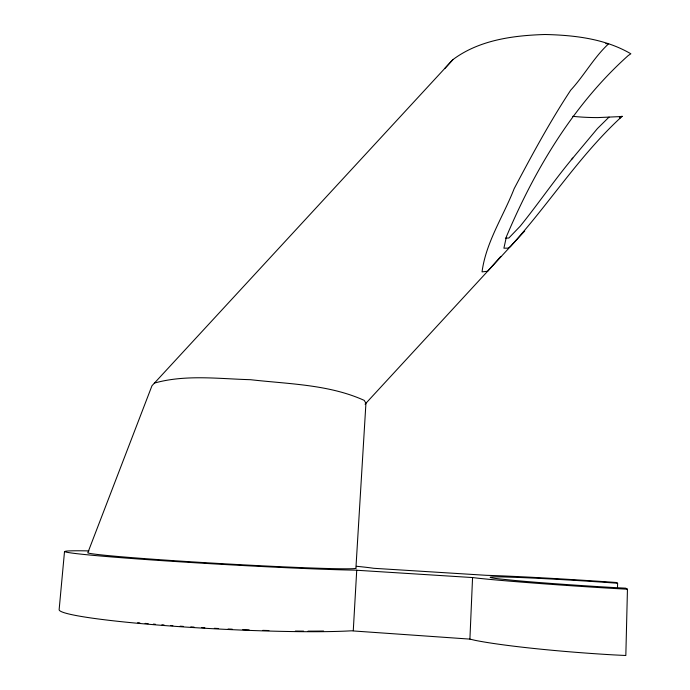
<?xml version="1.0" encoding="UTF-8"?>
<svg xmlns="http://www.w3.org/2000/svg" width="690" height="690" viewBox="0 0 690 690"><rect width="100%" height="100%" fill="white"/><g stroke="black" fill="none" stroke-linecap="round" stroke-linejoin="round"><path stroke-width="1.03" d="M617.472 588.544L617.61 583.257L607.424 582.507A96.971 2.381 3.7 0 0 520.243 577.513L505.132 576.995A96.971 2.381 3.7 0 0 500.724 579.065L515.559 580.549A96.971 2.381 3.7 0 0 614.393 587.578L625.744 588.182L627.452 589.217L625.83 655.5L613.626 654.896A128.047 9.048 4.2 0 1 475.022 640.32L469.907 639.113L351.288 630.815A158.243 10.988 3 0 1 173.337 626.21A158.243 10.988 3 0 1 59.142 609.581L64.515 551.543M619.913 118.352L619.956 116.61L622.164 116.308L619.913 118.352C578.531 156.889 548.222 205.042 510.359 246.606L508.202 248.124L503.898 248.193L506.443 236.592C534.776 169.473 573.554 104.466 628.254 55.528L630.858 53.794C605.121 38.692 574.365 35.173 545.022 34.5C513.136 35.466 479.162 39.986 452.916 59.607L151.964 385.762L87.768 552.854A134.412 3.243 3.3 0 0 227.234 563.963A134.412 3.243 3.3 0 0 355.928 567.913L365.933 403.271L364.242 400.39C328.906 384.373 288.558 384.071 250.548 379.698C218.661 378.836 185.463 374.316 154.327 383.114M469.907 639.113L472.564 577.556L354.772 570.13A157.139 3.795 3.3 0 1 138.052 558.969A157.139 3.795 3.3 0 1 88.95 550.905M353.271 630.643L356.73 570.147M500.819 256.404L487.658 271.23L482.043 271.894C485.967 242.052 503.407 216.306 514.145 188.706C531.861 155.164 549.818 121.88 570.708 90.166C584.24 75.486 594.012 57.253 608.666 43.746L605.742 43.625M505.382 238.119L508.832 238.033L520.182 226.216C538.252 203.886 554.363 180.107 572.795 158.062L597.462 128.53L609.046 117.093M444.714 68.586L452.916 59.607M571.337 159.632L572.795 158.062M365.07 404.193L524.728 231.003M619.422 117.576L622.164 116.308M619.956 116.61L597.79 117.593A91.184 32.585 -1 0 1 572.752 116.325M627.452 589.217L615.351 588.544A127.081 3.131 3.7 0 1 477.661 578.177L472.564 577.556M617.61 583.257L616.377 582.507L606.13 581.782A127.081 3.131 3.7 0 0 486.286 575.313L373.704 568.293A157.139 3.795 3.3 0 0 356.333 566.274M323.593 631.039A152.507 10.583 3 0 1 308.051 631.143M303.6 631.126A152.507 10.583 3 0 1 295.372 631.065M268.902 630.539A152.507 10.583 3 0 1 262.769 630.358M249.142 629.892A152.507 10.583 3 0 1 242.759 629.642M232.271 629.185A152.507 10.583 3 0 1 228.071 628.995M218.575 628.521A152.507 10.583 3 0 1 214.349 628.297M204.861 627.762A152.507 10.583 3 0 1 201.618 627.572M194.062 627.107A152.507 10.583 3 0 1 190.828 626.9M183.342 626.399A152.507 10.583 3 0 1 180.168 626.175M172.862 625.649A152.507 10.583 3 0 1 170.654 625.485M164.082 624.985A152.507 10.583 3 0 1 161.917 624.812M155.483 624.286A152.507 10.583 3 0 1 153.37 624.105M148.16 623.657A152.507 10.583 3 0 1 145.098 623.389M139.872 622.906A152.507 10.583 3 0 1 137.672 622.699"/></g></svg>
